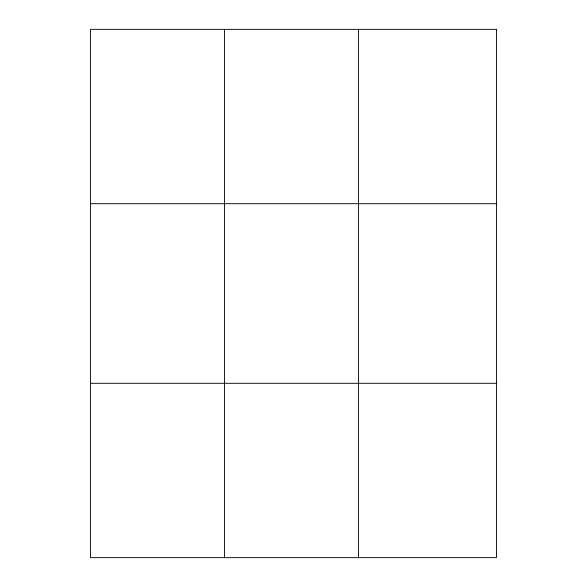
<?xml version="1.0" encoding="UTF-8"?>
<svg xmlns="http://www.w3.org/2000/svg" width="587" height="587" viewBox="0 0 587 587"><rect width="100%" height="100%" fill="white"/><g stroke="black" fill="none" stroke-linecap="round" stroke-linejoin="round"><path stroke-width="0.88" d="M224.498 557.65L224.498 29.35M358.444 557.65L358.444 29.35M90.545 203.689L496.455 203.689M90.545 383.311L496.455 383.311M496.455 29.35L496.455 557.65L90.545 557.65L90.545 29.35L496.455 29.35"/></g></svg>
